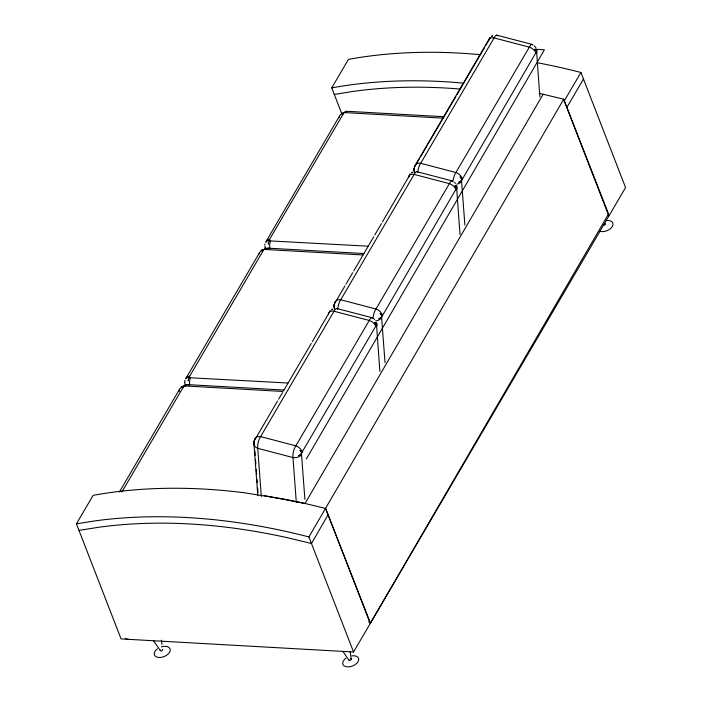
<?xml version="1.0" encoding="UTF-8"?>
<svg xmlns="http://www.w3.org/2000/svg" width="702" height="702" viewBox="0 0 702 702"><rect width="100%" height="100%" fill="white"/><g stroke="black" fill="none" stroke-linecap="round" stroke-linejoin="round"><path stroke-width="1.05" d="M312.381 341.549L328.431 313.934A7.582 4.66 29.4 0 1 333.74 311.161L369.568 320.533A7.582 4.66 29.4 0 1 375.693 326.29L300.614 454.659L301.474 453.808L304.896 499.403M382.546 221.727L408.555 177.106A7.582 4.66 29.4 0 1 413.864 174.333L449.701 183.713A7.582 4.66 29.4 0 1 455.817 189.461L381.607 317.12M485.714 45.56L488.487 40.619A7.582 4.66 29.4 0 1 493.796 37.847L529.624 47.218A7.582 4.66 29.4 0 1 535.749 52.975L461.53 180.633M254.063 441.76L253.87 442.435L254.185 441.304M334.292 304.747L334.003 305.554L334.336 304.335M414.119 168.445L413.934 169.121L414.303 167.699M254.326 440.716L254.852 439.575A7.582 5.002 31.3 0 1 260.31 436.539L296.147 445.91A7.582 5.002 31.3 0 1 302.106 451.939L302.15 452.185M409.292 176.527L409.257 175.5L409.284 176.562M184.687 381.862L184.986 380.291M264.812 245.033L264.935 244.156M334.222 304.571L334.678 302.843L334.556 303.448M254.431 440.461L254.554 439.671L254.124 441.207M414.496 167.146L414.61 166.356L414.382 167.401M301.386 453.562L301.29 451.895L301.746 452.834M189.443 377.746L188.864 378.685L189.329 377.711A1.316 0.79 -21.2 0 1 188.882 377.106L187.925 377.299L189.654 376.246L263.241 250.588C264.777 249.07 261.091 250.307 263.469 249.745A1.316 0.79 -21.2 0 1 264.522 249.236C265.918 247.876 263.373 250.009 265.505 249.491L362.881 254.966M269.05 240.145L268.05 240.47L269.015 240.277A1.316 0.79 -21.2 0 0 269.419 240.874L268.998 241.857L269.568 240.918M329.15 312.285L328.422 314.145M488.969 39.768L489.206 38.979L488.908 39.865M334.459 303.896L334.977 302.746A7.582 5.002 31.3 0 1 340.444 299.719L376.272 309.091A7.582 5.002 31.3 0 1 382.239 315.11L382.274 315.356M254.168 441.69L254.133 442.497A7.582 5.493 -5.5 0 0 257.441 448.262L293.269 457.634A7.582 5.493 -5.5 0 0 301.395 454.861L301.544 454.642M334.284 304.607L334.257 305.677A7.582 5.493 -5.5 0 0 334.617 309.003M414.127 168.304L414.189 169.182A7.582 5.493 -5.5 0 0 414.549 172.508M381.879 316.005L381.414 315.066L385.029 362.583M461.811 179.519L461.346 178.58L461.74 179.317L460.67 181.344L461.53 180.493L464.873 225M287.899 383.011L190.409 377.773A7.582 3.501 -88.2 0 0 189.593 384.398M368.032 246.183L270.542 240.944A7.582 3.501 -88.2 0 0 269.866 248.675M379.887 371.367L376.632 326.386A7.582 5.186 -3.2 0 0 376.641 323.999M460.012 234.538L456.756 189.558A7.582 5.186 -3.2 0 0 456.774 187.171M539.856 96.955L536.688 53.071A7.582 5.186 -3.2 0 0 536.697 50.684M121.894 491.953L183.31 387.074C184.977 385.652 181.116 386.705 183.512 386.267M269.024 240.242L343.366 113.768C344.91 112.294 341.286 113.408 343.594 112.925A1.316 0.79 -21.2 0 1 344.647 112.408L345.191 111.837M408.555 177.325L408.889 176.702M488.478 40.83L488.882 40.119M375.737 326.527L376.491 325.851M455.87 189.698L456.625 189.022M535.793 53.212L536.547 52.536M184.784 385.696C185.705 384.38 183.591 386.539 185.574 385.977L282.959 391.462M345.13 111.846L344.594 112.583L443.015 118.147M264.259 495.612L305.045 503.483L325.614 508.432L370.244 623.516L353.562 652.009L121.077 638.917L76.439 523.841L93.129 495.349A523.604 333.959 30.4 0 1 244.094 492.734L284.591 499.192L305.054 503.474L543.146 94.252L563.706 99.21L608.546 213.926L370.244 623.516M306.397 458.889L544.401 49.816L535.67 49.324M563.706 99.21L308.924 536.933L353.562 652.009M341.707 113.522L331.756 87.873L348.438 59.38A523.604 333.959 30.4 0 1 479.44 54.598M119.384 491.997L179.58 389.198M186.056 378.141L259.512 252.711M266.181 241.312L339.645 115.883M415.496 164.821L489.022 39.277M254.835 439.812L277.518 401.07M278.624 399.184L282.502 392.567M283.608 390.681L311.276 343.436M335.521 302.035L344.928 285.977M346.033 284.082L352.667 272.745M353.773 270.858L373.692 236.846M374.798 234.951L381.44 223.613M419.322 158.933L414.908 166.26A7.582 5.002 31.3 0 1 420.366 163.224L456.203 172.595A7.582 5.002 31.3 0 1 462.17 178.624L462.206 178.87M420.428 157.046L427.07 145.709M428.176 143.813L455.835 96.578M456.941 94.691L484.608 47.446M564.232 100.965L580.923 72.464A523.604 333.959 30.4 0 0 537.758 62.82M328.088 514.829L311.477 543.506L289.198 538.127A515.022 328.492 30.4 0 0 97.999 527.36L78.993 530.414M566.891 107.353L583.476 79.045M370.542 622.999L625.561 187.539L580.923 72.464M269.454 240.883L270.647 240.707M189.329 377.711L190.523 377.527M461.609 181.327L461.451 181.546A7.582 5.493 -5.5 0 1 456.809 184.161M381.677 317.813L381.519 318.032A7.582 5.493 -5.5 0 1 375.719 320.84M183.415 386.363L183.485 386.267A1.316 0.79 -21.2 0 1 184.591 385.723L184.635 385.714M345.63 112.662L345.779 112.469A7.582 3.808 -85.3 0 1 348.104 111.328L443.98 116.725M265.505 249.491L265.654 249.289A7.582 3.808 -85.3 0 1 269.094 248.64M185.574 385.977L185.723 385.775A7.582 3.808 -85.3 0 1 189.163 385.135M536.196 52.501C536.135 51.615 536.723 50.254 536.591 53.282M456.265 188.987C456.203 188.101 456.791 186.741 456.66 189.777M412.539 172.359L411.618 172.859L412.881 172.174M334.301 94.445L353.308 91.392A515.022 328.492 30.4 0 1 460.582 89.084M76.439 523.841L93.98 521.024A523.604 333.959 30.4 0 1 308.924 536.933M343.366 113.768L343.085 113.777A7.582 4.949 28.4 0 0 339.294 117.401M263.241 250.588L262.96 250.605A7.582 4.949 28.4 0 0 259.161 254.221M183.31 387.074L183.029 387.092A7.582 4.949 28.4 0 0 179.308 391.549M269.779 239.426L269.507 239.426A7.582 4.712 32.2 0 0 265.865 242.787M189.654 376.246L189.373 376.246A7.582 4.712 32.2 0 0 185.811 378.843M267.971 248.148L363.847 253.545M188.039 384.635L283.924 390.04M539.048 93.401L543.146 94.252M496.709 35.153L531.941 44.366M416.777 171.639L452.009 180.853M336.653 308.468L371.885 317.681M368.725 621.823L370.454 623.157L325.684 508.634M373.482 318.454L374.605 319.41M534.406 45.832L536.126 48.148M454.475 182.318L455.449 183.389M342.83 651.272L348.868 660.064M153.738 640.979L160.381 650.649M563.618 99.359L608.871 216.04M350.193 651.746L351.219 659.134M161.407 640.206L161.995 644.462M376.202 325.702L376.465 325.351L376.535 326.597M414.294 168.954L414.54 172.227M334.363 305.44L334.521 307.625M296.314 502.395L292.848 455.905A7.582 2.352 -75.3 0 1 294.937 447.385L370.173 318.91A7.582 2.352 -75.3 0 1 372.753 318.559M261.328 496.454L257.616 446.691A7.582 2.352 -75.3 0 1 259.705 438.171L334.942 309.696A7.582 2.352 -75.3 0 1 337.522 309.345M254.229 442.269L254.475 445.542M254.887 451L255.212 455.37M255.537 459.74L255.87 464.101M256.274 469.559L256.607 473.929M257.011 479.387L257.257 482.669M257.669 488.127L257.994 492.488M253.957 444.199L257.783 495.322M162.504 649.385A1.272 0.763 -21.2 0 1 161.644 650.859A1.272 0.763 -21.2 0 1 160.398 650.026M161.381 646.875A8.389 5.037 -21.2 0 1 170.016 651.351A8.389 5.037 -21.2 0 1 157.731 657.326A8.389 5.037 -21.2 0 1 157.502 648.762M350.772 658.704A1.272 0.763 -21.2 0 1 351.018 659.713A1.272 0.763 -21.2 0 1 349.412 660.345A1.272 0.763 -21.2 0 1 348.885 659.441M351.965 655.826A8.389 5.037 -21.2 0 1 358.055 661.732A8.389 5.037 -21.2 0 1 345.656 666.602A8.389 5.037 -21.2 0 1 345.989 658.178M604.808 223.403A1.272 0.763 -21.2 0 1 605.264 224.526A1.272 0.763 -21.2 0 1 603.325 224.947M606.274 220.568A8.389 5.037 -21.2 0 1 612.355 226.474A8.389 5.037 -21.2 0 1 599.964 231.344M128.51 639.338A8.652 5.195 -21.2 0 1 126.711 639.013M125.939 638.715A8.652 5.195 -21.2 0 1 125.272 638.329M331.756 87.873A523.604 333.959 30.4 0 1 462.758 83.09M269.735 240.681A0.992 0.597 -21.2 0 1 269.34 240.102M265.865 248.789A7.582 4.554 -21.2 0 1 264.944 246.174M343.726 113.083A0.992 0.597 -21.2 0 1 344.752 112.583M185.258 385.065A7.582 4.554 -21.2 0 1 185.003 382.23M189.61 377.509A0.992 0.597 -21.2 0 1 189.215 376.93M263.601 249.903A0.992 0.597 -21.2 0 1 264.628 249.412M183.67 386.398A0.992 0.597 -21.2 0 1 184.696 385.898M497.578 36.03A7.582 2.352 -75.3 0 0 495.007 36.381L419.761 164.856A7.582 2.352 -75.3 0 0 417.725 172.385M535.828 49.228A7.582 5.186 -3.2 0 1 536.346 49.93M452.957 181.599A7.582 2.352 -75.3 0 1 454.993 174.07L530.238 45.595A7.582 2.352 -75.3 0 1 532.809 45.244M375.772 322.543A7.582 5.186 -3.2 0 1 376.29 323.245M417.646 172.516A7.582 2.352 -75.3 0 0 415.075 172.867L339.829 301.342A7.582 2.352 -75.3 0 0 337.794 308.88M455.896 185.714A7.582 5.186 -3.2 0 1 456.414 186.416M373.025 318.094A7.582 2.352 -75.3 0 1 375.061 310.556L450.307 182.081A7.582 2.352 -75.3 0 1 452.65 181.274M253.87 442.988L254.045 443.883L253.87 442.988M333.994 306.16L334.17 307.055L333.994 306.16M413.926 169.673L414.101 170.568L413.926 169.673M376.755 324.64L376.588 325.588L376.755 324.64M188.496 379.729L188.127 380.835L188.478 379.729M268.62 242.901L268.339 244.015L268.62 242.901M186.355 378.115L187.25 377.579L186.355 378.115M266.479 241.286L267.374 240.751L266.479 241.286M255.326 438.645L254.782 439.25L255.326 438.645M335.459 301.816L334.915 302.43L335.459 301.816M415.382 165.33L414.838 165.935L415.382 165.33M300.096 450.351L300.851 451.307L300.096 450.351M380.23 313.522L380.984 314.478L380.23 313.522M460.152 177.036L460.916 177.992L460.152 177.036M329.554 311.574L330.133 310.907L329.554 311.574M409.678 174.745L410.266 174.078L409.678 174.745M489.61 38.259L490.198 37.592L489.61 38.259M534.968 49.298L535.6 50.447L534.968 49.298M455.036 185.784L455.668 186.943L455.036 185.784M374.912 322.613L375.544 323.762L374.912 322.613M375.895 324.508L376.114 325.544L375.895 324.517M341.295 113.549L342.067 113.215L341.295 113.549M261.17 250.377L261.934 250.044L261.17 250.377M181.239 386.863L182.011 386.53L181.239 386.863M345.586 111.46L346.086 111.258L345.595 111.46M265.453 248.289L265.953 248.087L265.47 248.289M185.521 384.775L186.03 384.573L185.521 384.775M381.449 317.172L380.738 317.83L381.449 317.172M459.994 181.721L458.871 182.274L459.994 181.721M380.072 318.208L378.94 318.769L380.072 318.208M299.938 455.036L298.815 455.589L299.938 455.036M492.471 35.872L491.549 36.372L492.471 35.872M332.415 309.187L331.493 309.687L332.415 309.187M536.802 50.386L536.618 49.517L536.802 50.386M456.87 186.872L456.677 185.942L456.87 186.872M376.746 323.701L376.562 322.832L376.746 323.701"/></g></svg>
